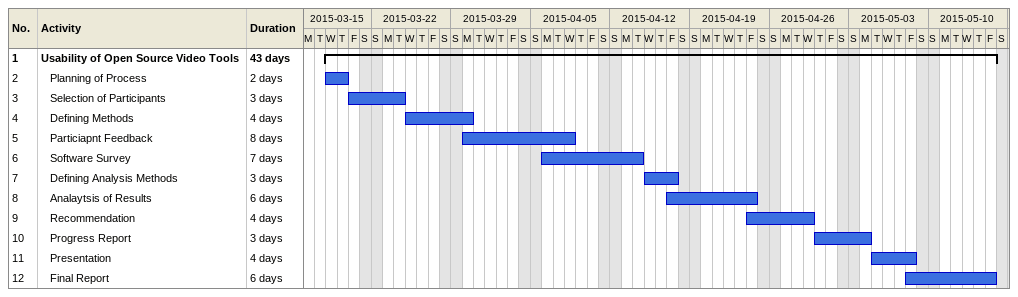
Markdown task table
| ID | Level | Task | Duration | Start | Finish |
|---|---|---|---|---|---|
| 1 | 1 | **Usability of Open Source Video Tools** | 43d | 2015-03-18 | 2015-05-15 |
| 2 | 2 | Planning of Process | 2d | 2015-03-18 | 2015-03-19 |
| 3 | 2 | Selection of Participants | 3d | 2015-03-20 | 2015-03-24 |
| 4 | 2 | Defining Methods | 4d | 2015-03-25 | 2015-03-30 |
| 5 | 2 | Particiapnt Feedback | 8d | 2015-03-30 | 2015-04-08 |
| 6 | 2 | Software Survey | 7d | 2015-04-06 | 2015-04-14 |
| 7 | 2 | Defining Analysis Methods | 3d | 2015-04-15 | 2015-04-17 |
| 8 | 2 | Analaytsis of Results | 6d | 2015-04-17 | 2015-04-24 |
| 9 | 2 | Recommendation | 4d | 2015-04-24 | 2015-04-29 |
| 10 | 2 | Progress Report | 3d | 2015-04-30 | 2015-05-04 |
| 11 | 2 | Presentation | 4d | 2015-05-05 | 2015-05-08 |
| 12 | 2 | Final Report | 6d | 2015-05-08 | 2015-05-15 |
